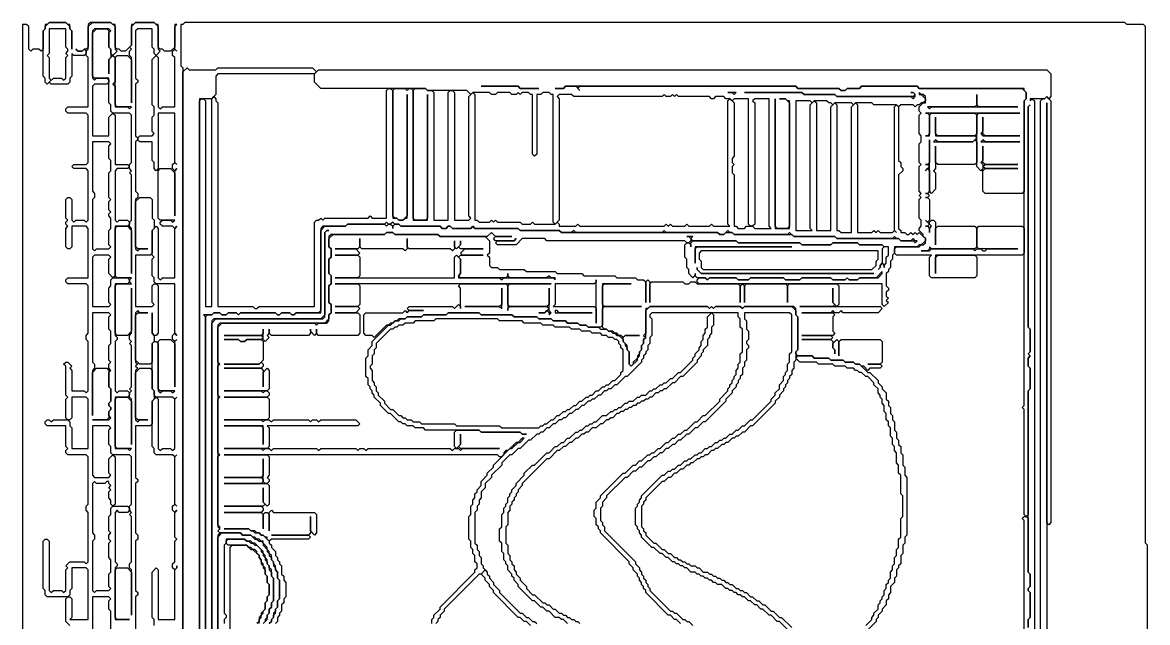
# Model space of a CAD drawing. Header units: metres. Extents: x 4 to 694, y 6 to 714.
# Drawn here: x 73 to 620, y 422 to 714 of the extents above; entities that cross this region are included whole.
import ezdxf

# ---------------------------------------------------------------- set-up
doc = ezdxf.new("R2010")
doc.units = ezdxf.units.M

msp = doc.modelspace()

# ---------------------------------------------------------------- linework, layer by layer
for points in [[(137, 421), (137, 424), (136, 425), (136, 447), (138, 449), (139, 448), (139, 424), (147, 424), (147, 448), (148, 449), (148, 450), (148, 449), (147, 448), (146, 449), (146, 451), (147, 452), (147, 462), (148, 463), (147, 464), (147, 476), (148, 477), (147, 476), (146, 477), (146, 479), (147, 480), (148, 479), (147, 480), (147, 503), (148, 504), (147, 503), (146, 504), (138, 504), (137, 505), (137, 507), (136, 508), (136, 530), (138, 532), (139, 531), (139, 507), (140, 506), (141, 507), (145, 507), (146, 506), (147, 507), (147, 531), (148, 532), (147, 531), (146, 532), (138, 532), (137, 533), (137, 535), (136, 536), (136, 558), (137, 559), (138, 559), (139, 558), (139, 535), (140, 534), (141, 535), (145, 535), (146, 534), (147, 535), (140, 535), (139, 536), (139, 559), (140, 560), (145, 560), (147, 558), (147, 537), (147, 559), (148, 560), (147, 559), (146, 560), (146, 562), (147, 563), (148, 562), (147, 563), (147, 587), (138, 587), (137, 588), (137, 590), (136, 591), (136, 599), (137, 600), (136, 601), (136, 613), (138, 615), (139, 614), (139, 590), (140, 589), (141, 590), (147, 590), (147, 614), (148, 615), (147, 614), (146, 615), (141, 615), (140, 616), (140, 617), (141, 618), (145, 618), (146, 617), (147, 618), (140, 618), (139, 619), (139, 642), (140, 643), (145, 643), (147, 641), (147, 620), (147, 642), (148, 643), (147, 642), (146, 643), (146, 645), (147, 646), (148, 645), (147, 646), (147, 670), (139, 670), (139, 643), (138, 642), (137, 643), (137, 646), (136, 647), (136, 656), (130, 656), (129, 657), (129, 658), (130, 659), (136, 659), (137, 660), (136, 661), (136, 668), (137, 669), (137, 673), (136, 674), (136, 696), (138, 698), (139, 697), (139, 673), (140, 672), (141, 673), (147, 673), (147, 697), (146, 698), (146, 700), (147, 701), (148, 700), (147, 701), (147, 712), (148, 713), (147, 713), (147, 702), (145, 700), (142, 700), (141, 701), (140, 701), (139, 702), (139, 713), (138, 713), (137, 714), (128, 714), (127, 713), (126, 713), (126, 703), (123, 700), (121, 700), (120, 701), (119, 701), (118, 702), (118, 713), (117, 713), (116, 714), (106, 714), (105, 713), (105, 702), (104, 701), (103, 701), (102, 700), (100, 700), (99, 701), (100, 700), (102, 700), (103, 701), (104, 700), (104, 699), (103, 698), (98, 698), (97, 699), (97, 688), (96, 687), (96, 685), (95, 684), (87, 684), (86, 685), (88, 687), (92, 687), (93, 686), (94, 687), (94, 697), (95, 698), (94, 699), (95, 700), (95, 701), (94, 702), (94, 711), (86, 711), (86, 699), (85, 698), (86, 697), (86, 687), (87, 686), (85, 684), (84, 685), (84, 687), (83, 688), (83, 710), (84, 711), (84, 712), (86, 714), (94, 714), (96, 712), (96, 711), (97, 710), (97, 701), (97, 710), (96, 711), (96, 713), (95, 713), (94, 714), (86, 714), (85, 713), (84, 713), (84, 711), (83, 710), (83, 701), (82, 700), (81, 701), (78, 701), (77, 700), (76, 701), (76, 712), (75, 713), (73, 713), (73, 58)], [(96, 421), (94, 423), (94, 434), (95, 435), (96, 435), (97, 434), (97, 425), (96, 424), (105, 424), (105, 448), (104, 449), (97, 449), (97, 439), (96, 438), (96, 436), (95, 435), (85, 435), (84, 436), (84, 438), (83, 439), (83, 462), (84, 463), (85, 463), (86, 462), (86, 438), (87, 437), (88, 438), (92, 438), (93, 437), (94, 438), (94, 448), (95, 449), (94, 450), (96, 452), (103, 452), (104, 451), (105, 452), (105, 476), (104, 477), (104, 479), (105, 480), (105, 503), (104, 504), (95, 504), (94, 505), (94, 506), (95, 507), (94, 508), (94, 518), (85, 518), (84, 519), (84, 520), (85, 521), (86, 521), (87, 520), (88, 521), (95, 521), (96, 520), (96, 518), (97, 517), (97, 507), (105, 507), (105, 531), (104, 532), (97, 532), (97, 522), (96, 521), (95, 521), (94, 522), (94, 531), (95, 532), (94, 533), (94, 547), (93, 548), (94, 549), (95, 549), (97, 547), (96, 546), (97, 545), (97, 535), (103, 535), (104, 534), (105, 535), (105, 559), (104, 560), (104, 562), (105, 563), (105, 586), (104, 587), (95, 587), (94, 588), (94, 589), (95, 590), (105, 590), (105, 614), (104, 615), (97, 615), (97, 605), (96, 604), (95, 604), (94, 605), (94, 614), (95, 615), (94, 616), (94, 617), (95, 618), (94, 619), (94, 628), (95, 629), (96, 629), (97, 628), (97, 618), (98, 617), (99, 618), (103, 618), (104, 617), (105, 618), (105, 642), (104, 643), (98, 643), (97, 644), (98, 645), (104, 645), (105, 646), (105, 669), (104, 670), (95, 670), (94, 671), (94, 672), (95, 673), (105, 673), (105, 697), (104, 698), (104, 700), (105, 701), (105, 712), (107, 714), (116, 714), (118, 712), (118, 701), (119, 700), (117, 698), (116, 699), (116, 701), (115, 702), (115, 709), (116, 710), (115, 711), (108, 711), (107, 710), (107, 687), (108, 686), (109, 687), (114, 687), (115, 686), (115, 685), (114, 684), (108, 684), (107, 683), (107, 659), (115, 659), (115, 668), (117, 670), (118, 669), (118, 645), (124, 645), (125, 644), (124, 643), (119, 643), (118, 642), (118, 618), (119, 617), (120, 618), (124, 618), (125, 617), (125, 616), (124, 615), (118, 615), (118, 591), (117, 590), (115, 592), (115, 599), (116, 600), (115, 601), (108, 601), (107, 600), (107, 576), (115, 576), (116, 577), (115, 578), (115, 585), (116, 586), (116, 589), (117, 590), (124, 590), (125, 589), (125, 588), (124, 587), (118, 587), (118, 562), (119, 561), (119, 560), (118, 559), (118, 535), (119, 534), (120, 535), (124, 535), (125, 534), (125, 533), (124, 532), (118, 532), (118, 507), (124, 507), (125, 506), (126, 507), (119, 507), (118, 508), (118, 531), (119, 532), (124, 532), (126, 530), (126, 509), (126, 531), (125, 532), (125, 534), (126, 535), (125, 536), (126, 537), (126, 557), (125, 558), (126, 559), (125, 560), (125, 562), (126, 563), (126, 585), (126, 564), (124, 562), (119, 562), (118, 563), (118, 586), (119, 587), (126, 587), (125, 588), (125, 589), (126, 590), (119, 590), (118, 591), (118, 614), (119, 615), (124, 615), (126, 613), (126, 592), (126, 614), (125, 615), (125, 617), (126, 618), (126, 640), (125, 641), (126, 642), (125, 643), (125, 645), (126, 646), (126, 669), (125, 670), (117, 670), (116, 671), (116, 674), (115, 675), (115, 687), (108, 687), (107, 688), (107, 709), (109, 711), (114, 711), (115, 710), (115, 702), (116, 701), (116, 697), (115, 696), (115, 689), (115, 696), (117, 698), (118, 697), (118, 685), (117, 684), (118, 683), (118, 673), (124, 673), (125, 672), (126, 673), (119, 673), (118, 674), (118, 697), (119, 698), (124, 698), (126, 696), (126, 675), (126, 697), (125, 698), (125, 700), (126, 701), (125, 702), (126, 703), (126, 712), (128, 714), (137, 714), (139, 712), (139, 701), (140, 700), (138, 698), (137, 699), (137, 701), (136, 702), (136, 711), (129, 711), (128, 710), (128, 687), (129, 686), (129, 685), (128, 684), (128, 659), (129, 658), (129, 657), (128, 656), (128, 632), (129, 631), (129, 629), (128, 628), (128, 604), (129, 603), (130, 604), (134, 604), (129, 604), (128, 605), (128, 627), (130, 629), (135, 629), (136, 628), (136, 619), (137, 618), (137, 614), (136, 613), (136, 602), (135, 601), (128, 601), (128, 576), (136, 576), (137, 577), (136, 578), (136, 586), (137, 587), (138, 587), (139, 586), (139, 563), (138, 562), (137, 562), (136, 563), (136, 573), (136, 563), (137, 562), (137, 559), (136, 558), (136, 549), (135, 548), (130, 548), (128, 550), (128, 572), (129, 573), (134, 573), (130, 573), (129, 574), (128, 573), (128, 549), (129, 548), (128, 547), (129, 546), (128, 545), (128, 521), (129, 520), (130, 521), (134, 521), (129, 521), (128, 522), (128, 544), (130, 546), (135, 546), (136, 545), (136, 536), (137, 535), (137, 531), (136, 530), (136, 519), (135, 518), (128, 518), (128, 493), (129, 492), (129, 491), (128, 490), (128, 466), (129, 465), (129, 463), (128, 462), (128, 438), (129, 437), (129, 436), (128, 435), (128, 410)], [(620, 259), (620, 460), (619, 461), (619, 712), (618, 713), (610, 713), (609, 714), (152, 714), (151, 713), (150, 713), (150, 693), (151, 692), (151, 122)], [(151, 124), (151, 690), (153, 692), (154, 691), (167, 691), (168, 692), (214, 692), (216, 690), (215, 689), (168, 689), (167, 688), (167, 679), (165, 677), (159, 677), (159, 296)], [(159, 296), (159, 676), (160, 677), (161, 677), (162, 676), (162, 576), (165, 576), (165, 677), (166, 678), (167, 677), (167, 676), (168, 675), (168, 576), (185, 576), (186, 575), (187, 575), (188, 576), (215, 576), (215, 617), (216, 618), (217, 618), (218, 619), (219, 618), (220, 619), (241, 619), (242, 620), (243, 619), (250, 619), (250, 681), (251, 682), (252, 682), (253, 681), (253, 619), (255, 619), (256, 618), (258, 618), (259, 619), (260, 619), (260, 679), (260, 620), (258, 618), (256, 618), (255, 619), (254, 619), (253, 620), (253, 681), (254, 682), (259, 682), (260, 681), (261, 682), (262, 682), (263, 681), (263, 618), (270, 618), (270, 679), (270, 619), (269, 618), (264, 618), (263, 619), (263, 681), (264, 682), (269, 682), (270, 681), (272, 681), (273, 680), (273, 618), (280, 618), (280, 680), (281, 681), (282, 681), (283, 680), (283, 618), (290, 618), (291, 619), (290, 620), (290, 678), (292, 680), (293, 679), (293, 618), (294, 618), (295, 617), (300, 617), (301, 618), (302, 617), (303, 618), (304, 617), (315, 617), (316, 616), (320, 616), (321, 617), (322, 616), (332, 616), (333, 617), (334, 616), (334, 615), (342, 615), (343, 616), (344, 615), (385, 615), (386, 616), (387, 615), (388, 616), (389, 615), (395, 615), (396, 616), (397, 615), (407, 615), (408, 616), (409, 615), (417, 615), (416, 616), (416, 676), (417, 677), (419, 675), (419, 649), (418, 648), (418, 646), (419, 645), (418, 644), (418, 641), (419, 640), (419, 615), (420, 615), (421, 614), (424, 614), (425, 615), (428, 615), (429, 614), (437, 614), (436, 615), (436, 677), (429, 677), (428, 676), (429, 675), (429, 616), (428, 615), (427, 615), (426, 616), (426, 677), (419, 677), (418, 676), (417, 677), (415, 677), (414, 678), (410, 678), (409, 677), (408, 677), (407, 678), (392, 678), (391, 679), (390, 678), (389, 679), (388, 678), (386, 678), (385, 679), (384, 678), (341, 678), (340, 679), (334, 679), (333, 678), (334, 677), (334, 618), (332, 616), (331, 617), (331, 679), (330, 679), (329, 680), (326, 680), (325, 679), (323, 679), (323, 650), (322, 649), (321, 650), (321, 679), (320, 679), (319, 680), (316, 680), (315, 679), (314, 680), (313, 679), (311, 679), (310, 680), (304, 680), (303, 679), (301, 679), (300, 680), (292, 680), (291, 679), (289, 681), (270, 681), (269, 682), (218, 682), (215, 685), (215, 689), (217, 691), (571, 691), (573, 689), (573, 678), (572, 677), (571, 678), (570, 677), (563, 677), (563, 676), (564, 677), (565, 676), (565, 104)], [(562, 420), (562, 424), (563, 425), (563, 437), (562, 438), (562, 439), (563, 440), (563, 446), (562, 447), (562, 535), (563, 536), (563, 546), (562, 547), (562, 551), (563, 552), (562, 553), (563, 554), (563, 565), (562, 566), (562, 673), (563, 674), (562, 673), (562, 566), (563, 565), (563, 554), (562, 553), (563, 552), (562, 551), (562, 547), (563, 546), (563, 536), (562, 535), (562, 475), (561, 474), (560, 475), (560, 526), (559, 527), (560, 528), (560, 676), (561, 677), (561, 680), (560, 681), (560, 682), (509, 682), (508, 683), (481, 683), (480, 682), (474, 682), (473, 681), (471, 681), (470, 682), (450, 682), (449, 683), (337, 683), (336, 682), (332, 682), (336, 682), (337, 683), (342, 683), (344, 681), (343, 682), (344, 683), (449, 683), (450, 682), (470, 682), (471, 681), (473, 681), (474, 682), (480, 682), (481, 683), (508, 683), (509, 682), (559, 682), (561, 680), (561, 677), (560, 676), (560, 632), (559, 631), (541, 631), (540, 632), (540, 642), (541, 643), (557, 643), (541, 643), (540, 644), (541, 645), (557, 645), (541, 645), (540, 646), (540, 654), (540, 647), (539, 646), (540, 645), (540, 643), (539, 642), (537, 644), (537, 669), (538, 670), (558, 670), (512, 670), (513, 670), (514, 669), (514, 660), (513, 659), (512, 659), (514, 659), (514, 669), (515, 670), (536, 670), (537, 669), (537, 660), (536, 659), (518, 659), (517, 660), (517, 668), (517, 659), (536, 659), (537, 658), (535, 656), (518, 656), (517, 657), (516, 656), (535, 656), (536, 657), (537, 656), (537, 646), (536, 645), (518, 645), (517, 646), (517, 654), (517, 643), (516, 642), (517, 641), (517, 633), (515, 631), (514, 632), (514, 657), (514, 646), (513, 645), (512, 645), (513, 645), (514, 644), (512, 642), (513, 643), (514, 642), (514, 632), (513, 631), (512, 631), (513, 631), (514, 630), (513, 629), (512, 629), (513, 629), (514, 628), (514, 618), (513, 617), (512, 618), (514, 616), (513, 615), (512, 615), (513, 615), (514, 614), (514, 612), (514, 614), (515, 615), (514, 616), (514, 617), (515, 618), (516, 618), (517, 617), (517, 606), (517, 614), (518, 615), (536, 615), (537, 614), (537, 605), (536, 604), (515, 604), (514, 605), (514, 604), (513, 603), (510, 603), (514, 603), (515, 604), (535, 604), (536, 603), (537, 604), (539, 604), (540, 603), (541, 603), (542, 604), (557, 604), (538, 604), (537, 605), (537, 614), (538, 615), (559, 615), (560, 614), (560, 602), (559, 601), (517, 601), (517, 592), (517, 600), (518, 601), (536, 601), (537, 600), (537, 591), (536, 590), (515, 590), (514, 591), (514, 600), (515, 601), (498, 601), (497, 602), (497, 604), (498, 605), (509, 605), (510, 606), (511, 606), (512, 607), (512, 609), (511, 610), (511, 611), (509, 613), (509, 614), (510, 615), (510, 618), (509, 619), (509, 628), (510, 629), (509, 630), (510, 631), (509, 632), (509, 644), (510, 645), (509, 646), (509, 655), (510, 656), (510, 659), (509, 660), (509, 669), (510, 670), (509, 671), (509, 673), (511, 675), (512, 675), (512, 678), (511, 679), (510, 679), (509, 680), (509, 679), (510, 679), (512, 677), (512, 676), (511, 675), (510, 675), (509, 674), (508, 674), (507, 673), (506, 674), (500, 674), (499, 673), (498, 674), (487, 674), (486, 675), (478, 675), (477, 674), (476, 675), (468, 675), (467, 674), (466, 675), (465, 675), (464, 676), (458, 676), (457, 675), (456, 676), (449, 676), (449, 613), (457, 613), (456, 614), (456, 674), (458, 676), (459, 675), (459, 613), (466, 613), (466, 673), (468, 675), (469, 674), (469, 613), (470, 613), (471, 612), (476, 612), (476, 673), (478, 675), (479, 674), (479, 612), (486, 612), (487, 613), (488, 612), (489, 613), (490, 612), (496, 612), (497, 613), (498, 612), (497, 613), (497, 673), (498, 674), (499, 673), (499, 647), (500, 646), (500, 644), (501, 643), (501, 642), (499, 640), (499, 614), (500, 613), (500, 612), (502, 612), (503, 611), (504, 611), (505, 612), (506, 611), (507, 612), (508, 611), (509, 612), (512, 609), (512, 608), (510, 606), (509, 606), (508, 605), (497, 605), (497, 602), (496, 601), (496, 599), (495, 598), (495, 595), (494, 594), (494, 593), (493, 592), (493, 586), (494, 585), (494, 584), (493, 583), (493, 581), (494, 580), (493, 579), (494, 578), (492, 576), (491, 577), (491, 587), (402, 587), (401, 588), (401, 589), (402, 590), (405, 590), (406, 589), (407, 590), (420, 590), (421, 589), (426, 589), (427, 590), (443, 590), (444, 589), (451, 589), (452, 590), (466, 590), (467, 589), (473, 589), (474, 590), (475, 589), (479, 589), (480, 590), (489, 590), (491, 592), (491, 593), (488, 590), (480, 590), (479, 589), (475, 589), (474, 590), (473, 589), (467, 589), (466, 590), (452, 590), (451, 589), (444, 589), (443, 590), (427, 590), (426, 589), (421, 589), (420, 590), (407, 590), (406, 589), (405, 590), (401, 590), (400, 591), (400, 592), (400, 591), (399, 590), (397, 592), (397, 594), (396, 595), (396, 599), (395, 600), (395, 606), (396, 607), (397, 607), (398, 606), (398, 605), (398, 607), (399, 608), (420, 608), (421, 607), (451, 607), (452, 606), (466, 606), (467, 607), (479, 607), (480, 606), (491, 606), (492, 605), (491, 604), (491, 597), (490, 596), (490, 595), (489, 594), (490, 595), (490, 596), (491, 597), (492, 596), (492, 595), (492, 596), (493, 597), (493, 600), (494, 601), (494, 605), (492, 605), (491, 606), (480, 606), (479, 607), (467, 607), (466, 606), (452, 606), (451, 607), (421, 607), (420, 608), (399, 608), (398, 609), (399, 610), (396, 610), (397, 610), (398, 609), (398, 608), (397, 607), (396, 607), (395, 608), (328, 608), (327, 609), (316, 609), (313, 606), (304, 606), (303, 607), (304, 608), (312, 608), (313, 609), (312, 608), (303, 608), (302, 609), (303, 610), (311, 610), (303, 610), (301, 612), (299, 610), (276, 610), (275, 611), (254, 611), (253, 612), (250, 612), (249, 611), (223, 611), (222, 610), (222, 605), (223, 604), (223, 600), (222, 599), (222, 592), (223, 591), (223, 587), (222, 586), (222, 578), (223, 577), (223, 573), (222, 572), (222, 570), (220, 568), (169, 568), (168, 567), (168, 469), (169, 468), (168, 467), (169, 466), (168, 465), (168, 298)], [(568, 158), (568, 676), (569, 677), (570, 677), (571, 678), (573, 676), (573, 471), (572, 470), (571, 471), (571, 675), (571, 105)], [(162, 297), (162, 571), (163, 572), (165, 572), (166, 573), (169, 573), (170, 572), (172, 572), (173, 573), (177, 573), (178, 572), (179, 573), (196, 573), (197, 572), (198, 572), (199, 573), (203, 573), (204, 572), (205, 572), (206, 573), (218, 573), (218, 613), (220, 615), (230, 615), (231, 616), (249, 616), (250, 615), (251, 616), (252, 616), (253, 615), (253, 614), (253, 615), (254, 616), (256, 616), (257, 615), (276, 615), (277, 614), (279, 614), (280, 615), (281, 615), (282, 614), (291, 614), (292, 615), (293, 614), (314, 614), (315, 613), (334, 613), (335, 612), (411, 612), (412, 611), (414, 611), (415, 612), (418, 612), (419, 611), (447, 611), (448, 610), (468, 610), (469, 609), (499, 609), (500, 608), (506, 608), (507, 607), (508, 608), (507, 608), (506, 609), (505, 608), (500, 608), (499, 609), (498, 609), (497, 610), (496, 609), (469, 609), (468, 610), (448, 610), (446, 612), (445, 611), (419, 611), (418, 612), (417, 612), (416, 613), (414, 611), (412, 611), (411, 612), (386, 612), (385, 613), (384, 612), (342, 612), (341, 613), (340, 612), (335, 612), (334, 613), (315, 613), (314, 614), (293, 614), (292, 615), (291, 614), (282, 614), (281, 615), (280, 615), (279, 614), (277, 614), (276, 615), (257, 615), (256, 616), (254, 616), (253, 617), (252, 616), (251, 616), (250, 617), (249, 616), (231, 616), (230, 615), (219, 615), (218, 614), (218, 574), (217, 573), (206, 573), (205, 572), (204, 572), (203, 573), (199, 573), (198, 572), (197, 572), (196, 573), (179, 573), (178, 572), (177, 573), (173, 573), (172, 572), (170, 572), (169, 573), (166, 573), (165, 572), (161, 572), (162, 571), (162, 296)], [(165, 296), (165, 568), (167, 570), (219, 570), (220, 571), (220, 612), (221, 613), (222, 613), (221, 613), (220, 612), (220, 572), (218, 570), (166, 570), (165, 569), (165, 297)], [(193, 422), (194, 423), (194, 424), (195, 425), (195, 426), (196, 427), (196, 429), (197, 430), (197, 433), (198, 434), (198, 443), (197, 444), (197, 447), (196, 448), (196, 450), (195, 451), (195, 452), (194, 453), (194, 455), (193, 456), (193, 457), (192, 458), (192, 459), (190, 461), (190, 462), (189, 462), (188, 463), (187, 463), (186, 464), (185, 464), (184, 465), (180, 465), (179, 466), (169, 466), (168, 467), (169, 468), (169, 469), (168, 470), (168, 503), (169, 504), (168, 505), (168, 531), (169, 532), (168, 533), (168, 547), (169, 548), (168, 549), (168, 566), (170, 568), (215, 568), (216, 567), (217, 568), (221, 568), (222, 569), (222, 572), (223, 573), (223, 577), (222, 578), (222, 586), (223, 587), (223, 591), (222, 592), (222, 599), (223, 600), (223, 604), (222, 605), (222, 609), (224, 611), (249, 611), (250, 612), (253, 612), (254, 611), (275, 611), (276, 610), (298, 610), (300, 608), (300, 602), (299, 601), (300, 600), (300, 596), (301, 595), (304, 595), (305, 594), (317, 594), (318, 593), (332, 593), (333, 592), (345, 592), (346, 591), (361, 591), (362, 590), (371, 590), (372, 589), (375, 589), (376, 588), (376, 578), (376, 588), (377, 589), (378, 588), (378, 578), (378, 587), (379, 588), (394, 588), (395, 587), (397, 587), (398, 588), (400, 588), (401, 587), (421, 587), (422, 586), (422, 578), (422, 586), (423, 587), (424, 586), (424, 578), (424, 586), (425, 587), (444, 587), (445, 586), (445, 578), (445, 586), (446, 587), (469, 587), (470, 586), (470, 577), (469, 576), (467, 578), (467, 585), (467, 578), (468, 577), (467, 576), (451, 576), (490, 576), (491, 575), (489, 573), (472, 573), (471, 574), (470, 573), (468, 573), (467, 574), (466, 573), (452, 573), (467, 573), (468, 572), (467, 571), (467, 564), (468, 563), (467, 562), (452, 562), (466, 562), (467, 561), (466, 560), (452, 560), (466, 560), (467, 559), (467, 556), (468, 555), (468, 553), (468, 555), (467, 556), (467, 558), (469, 560), (470, 559), (470, 552), (470, 559), (471, 560), (490, 560), (491, 559), (491, 549), (490, 548), (484, 548), (490, 548), (491, 547), (490, 546), (485, 546), (484, 545), (482, 547), (481, 547), (480, 548), (478, 548), (477, 549), (473, 549), (472, 550), (466, 550), (465, 551), (458, 551), (457, 552), (450, 552), (449, 553), (449, 554), (450, 555), (450, 571), (449, 572), (449, 575), (448, 576), (424, 576), (423, 575), (422, 576), (410, 576), (409, 575), (408, 576), (407, 575), (406, 576), (378, 576), (377, 575), (376, 575), (376, 563), (375, 562), (376, 561), (375, 560), (375, 558), (374, 557), (374, 555), (373, 554), (373, 553), (372, 552), (372, 551), (370, 549), (370, 548), (369, 547), (368, 548), (368, 554), (367, 555), (367, 557), (365, 559), (365, 561), (366, 562), (373, 562), (366, 562), (365, 561), (364, 562), (363, 562), (362, 563), (361, 563), (360, 564), (358, 564), (357, 565), (356, 565), (355, 566), (355, 575), (356, 576), (374, 576), (356, 576), (355, 577), (355, 586), (356, 587), (369, 587), (355, 587), (355, 567), (354, 566), (348, 566), (347, 567), (344, 567), (343, 568), (338, 568), (337, 569), (331, 569), (330, 570), (324, 570), (323, 571), (312, 571), (311, 572), (296, 572), (295, 573), (280, 573), (279, 572), (268, 572), (267, 571), (260, 571), (259, 570), (256, 570), (255, 569), (254, 569), (253, 568), (252, 568), (251, 567), (250, 567), (244, 561), (243, 562), (240, 562), (239, 563), (239, 572), (240, 573), (258, 573), (259, 574), (260, 573), (261, 574), (268, 574), (261, 574), (260, 575), (261, 576), (282, 576), (283, 575), (285, 577), (286, 576), (286, 575), (286, 585), (285, 586), (286, 587), (308, 587), (309, 586), (309, 574), (309, 575), (310, 576), (328, 576), (329, 575), (327, 573), (324, 573), (327, 573), (328, 574), (329, 573), (329, 572), (330, 573), (329, 574), (329, 585), (329, 577), (328, 576), (310, 576), (309, 577), (309, 586), (310, 587), (330, 587), (225, 587), (236, 587), (237, 586), (237, 577), (236, 576), (225, 576), (236, 576), (237, 575), (235, 573), (225, 573), (236, 573), (237, 572), (237, 563), (236, 562), (217, 562), (216, 563), (216, 565), (216, 563), (215, 562), (213, 564), (213, 565), (213, 563), (212, 562), (194, 562), (193, 563), (193, 565), (193, 563), (192, 562), (193, 561), (191, 559), (190, 560), (190, 565), (190, 563), (189, 562), (171, 562), (189, 562), (190, 561), (189, 560), (182, 560), (181, 559), (179, 559), (178, 560), (171, 560), (178, 560), (179, 559), (181, 559), (182, 560), (189, 560), (190, 559), (190, 550), (188, 548), (171, 548), (188, 548), (189, 549), (190, 548), (190, 547), (189, 546), (171, 546), (189, 546), (190, 545), (190, 537), (190, 544), (192, 546), (193, 545), (193, 536), (192, 535), (171, 535), (189, 535), (190, 534), (191, 535), (192, 535), (193, 534), (193, 533), (192, 532), (171, 532), (192, 532), (193, 531), (193, 522), (192, 521), (171, 521), (189, 521), (190, 520), (191, 521), (193, 521), (194, 520), (195, 521), (212, 521), (213, 520), (214, 521), (216, 521), (217, 520), (218, 521), (235, 521), (237, 519), (236, 518), (192, 518), (193, 517), (193, 508), (192, 507), (171, 507), (189, 507), (190, 506), (191, 507), (193, 507), (194, 506), (195, 507), (216, 507), (217, 506), (218, 507), (235, 507), (236, 506), (237, 507), (239, 507), (240, 506), (241, 507), (281, 507), (282, 506), (283, 507), (285, 507), (286, 506), (287, 507), (305, 507), (286, 507), (285, 508), (286, 509), (286, 514), (286, 509), (284, 507), (283, 508), (283, 515), (284, 516), (295, 516), (296, 515), (315, 515), (316, 514), (318, 514), (316, 514), (315, 515), (296, 515), (295, 516), (269, 516), (268, 517), (264, 517), (263, 518), (260, 518), (259, 519), (258, 519), (257, 520), (256, 520), (252, 524), (251, 524), (247, 528), (247, 529), (244, 532), (244, 533), (243, 534), (243, 535), (242, 536), (242, 537), (241, 538), (241, 541), (240, 542), (240, 551), (241, 552), (241, 555), (243, 557), (243, 559), (251, 567), (252, 567), (254, 569), (256, 569), (257, 570), (259, 570), (260, 571), (267, 571), (268, 572), (279, 572), (280, 573), (295, 573), (296, 572), (311, 572), (312, 571), (323, 571), (324, 570), (330, 570), (331, 569), (337, 569), (338, 568), (343, 568), (344, 567), (347, 567), (348, 566), (353, 566), (354, 565), (357, 565), (358, 564), (359, 564), (360, 563), (361, 563), (362, 562), (363, 562), (365, 560), (365, 559), (366, 558), (366, 557), (367, 556), (367, 555), (368, 554), (368, 548), (369, 547), (372, 550), (372, 551), (373, 552), (373, 554), (374, 555), (374, 557), (375, 558), (375, 560), (376, 561), (376, 574), (378, 576), (406, 576), (407, 575), (408, 576), (409, 575), (410, 576), (422, 576), (423, 575), (424, 576), (447, 576), (449, 574), (449, 572), (450, 571), (450, 555), (449, 554), (449, 550), (448, 549), (448, 546), (447, 545), (447, 543), (446, 542), (446, 541), (445, 540), (445, 539), (444, 538), (444, 537), (443, 536), (443, 535), (441, 533), (441, 532), (439, 530), (439, 529), (428, 518), (427, 518), (424, 515), (423, 515), (421, 513), (420, 513), (419, 512), (418, 512), (416, 510), (415, 510), (414, 509), (413, 509), (411, 507), (410, 507), (409, 506), (408, 506), (406, 504), (405, 504), (404, 503), (403, 503), (402, 502), (401, 502), (399, 500), (398, 500), (397, 499), (396, 499), (394, 497), (393, 497), (391, 495), (390, 495), (388, 493), (387, 493), (385, 491), (384, 491), (376, 483), (376, 482), (375, 481), (375, 480), (374, 479), (374, 469), (375, 468), (375, 467), (376, 466), (376, 465), (380, 461), (381, 461), (384, 458), (385, 458), (387, 456), (388, 456), (390, 454), (391, 454), (392, 453), (393, 453), (394, 452), (395, 452), (396, 451), (397, 451), (398, 450), (400, 450), (401, 449), (402, 449), (404, 447), (406, 447), (407, 446), (408, 446), (409, 445), (410, 445), (411, 444), (412, 444), (413, 443), (414, 443), (415, 442), (416, 442), (417, 441), (418, 441), (420, 439), (421, 439), (422, 438), (423, 438), (424, 437), (425, 437), (427, 435), (428, 435), (430, 433), (431, 433), (433, 431), (434, 431), (437, 428), (438, 428), (441, 425), (442, 425), (447, 420)], [(393, 422), (391, 424), (390, 424), (388, 426), (387, 426), (376, 437), (376, 438), (375, 439), (375, 440), (374, 441), (374, 442), (373, 443), (373, 444), (372, 445), (372, 446), (370, 448), (370, 449), (368, 451), (368, 452), (354, 466), (354, 467), (353, 468), (353, 469), (352, 470), (352, 473), (351, 474), (351, 477), (352, 478), (352, 481), (354, 483), (354, 484), (365, 495), (366, 495), (370, 499), (371, 499), (373, 501), (374, 501), (377, 504), (378, 504), (379, 505), (380, 505), (382, 507), (383, 507), (386, 510), (387, 510), (389, 512), (390, 512), (392, 514), (393, 514), (395, 516), (396, 516), (400, 520), (401, 520), (404, 523), (405, 523), (412, 530), (412, 531), (416, 535), (416, 536), (417, 537), (417, 538), (418, 539), (418, 540), (419, 541), (419, 542), (420, 543), (420, 545), (421, 546), (421, 548), (422, 549), (422, 553), (423, 554), (423, 565), (422, 566), (422, 570), (421, 571), (421, 573), (379, 573), (378, 572), (378, 571), (379, 570), (379, 562), (378, 561), (378, 558), (377, 557), (377, 555), (376, 554), (376, 553), (375, 552), (375, 551), (374, 550), (374, 549), (367, 542), (366, 542), (362, 538), (361, 538), (359, 536), (358, 536), (357, 535), (356, 535), (354, 533), (353, 533), (351, 531), (350, 531), (349, 530), (348, 530), (346, 528), (345, 528), (343, 526), (342, 526), (340, 524), (339, 524), (337, 522), (336, 522), (335, 521), (334, 521), (332, 519), (331, 519), (329, 517), (328, 517), (326, 515), (325, 515), (324, 514), (323, 514), (320, 511), (319, 511), (315, 507), (314, 507), (311, 504), (310, 504), (306, 500), (306, 499), (301, 494), (301, 493), (298, 490), (298, 488), (296, 486), (296, 483), (295, 482), (295, 480), (294, 479), (294, 477), (293, 476), (293, 461), (294, 460), (294, 458), (295, 457), (295, 455), (296, 454), (296, 451), (297, 450), (297, 449), (298, 448), (296, 446), (295, 446), (278, 429), (278, 428), (276, 426), (276, 425), (275, 424), (275, 423), (274, 422)], [(338, 422), (336, 424), (335, 424), (334, 425), (332, 425), (329, 428), (328, 428), (326, 430), (325, 430), (322, 433), (321, 433), (314, 440), (314, 441), (312, 443), (312, 444), (311, 445), (311, 446), (309, 448), (309, 450), (308, 451), (308, 452), (307, 453), (307, 456), (306, 457), (306, 461), (305, 462), (305, 468), (306, 469), (306, 475), (307, 476), (307, 478), (308, 479), (308, 480), (309, 481), (309, 483), (310, 484), (310, 485), (311, 486), (311, 487), (313, 489), (313, 490), (317, 494), (317, 495), (321, 499), (322, 499), (328, 505), (329, 505), (332, 508), (333, 508), (335, 510), (336, 510), (338, 512), (339, 512), (342, 515), (343, 515), (344, 516), (345, 516), (347, 518), (348, 518), (349, 519), (350, 519), (351, 520), (352, 520), (355, 523), (357, 523), (359, 525), (360, 525), (361, 526), (362, 526), (363, 527), (364, 527), (366, 529), (367, 529), (368, 530), (370, 530), (372, 532), (373, 532), (374, 533), (376, 533), (378, 535), (379, 535), (380, 536), (381, 536), (383, 538), (384, 538), (385, 539), (386, 539), (388, 541), (389, 541), (392, 544), (393, 544), (399, 550), (399, 551), (400, 552), (400, 553), (402, 555), (402, 556), (403, 557), (403, 559), (404, 560), (404, 562), (405, 563), (405, 565), (406, 566), (406, 571), (408, 573), (409, 572), (409, 567), (408, 566), (408, 563), (407, 562), (407, 561), (406, 560), (406, 557), (404, 555), (404, 554), (403, 553), (403, 552), (401, 550), (401, 549), (394, 542), (393, 542), (390, 539), (389, 539), (386, 536), (385, 536), (384, 535), (383, 535), (382, 534), (381, 534), (379, 532), (378, 532), (377, 531), (376, 531), (375, 530), (374, 530), (373, 529), (372, 529), (371, 528), (370, 528), (369, 527), (368, 527), (367, 526), (366, 526), (365, 525), (364, 525), (363, 524), (362, 524), (360, 522), (359, 522), (358, 521), (357, 521), (355, 519), (354, 519), (352, 517), (350, 517), (348, 515), (347, 515), (346, 514), (345, 514), (343, 512), (342, 512), (340, 510), (339, 510), (337, 508), (336, 508), (334, 506), (333, 506), (329, 502), (328, 502), (316, 490), (316, 489), (314, 487), (314, 486), (313, 485), (313, 484), (312, 483), (312, 482), (311, 481), (311, 480), (310, 479), (310, 477), (309, 476), (309, 470), (308, 469), (308, 461), (309, 460), (309, 456), (310, 455), (310, 453), (311, 452), (311, 451), (312, 450), (312, 448), (313, 447), (313, 446), (315, 444), (315, 443), (318, 440), (318, 439), (321, 436), (322, 436), (326, 432), (327, 432), (328, 431), (329, 431), (331, 429), (332, 429), (334, 427), (335, 427), (336, 426), (337, 426), (338, 425), (339, 425), (340, 424), (341, 424), (342, 423), (343, 423), (344, 422)], [(447, 417), (441, 423), (440, 423), (437, 426), (436, 426), (433, 429), (432, 429), (430, 431), (429, 431), (427, 433), (426, 433), (424, 435), (423, 435), (422, 436), (421, 436), (420, 437), (419, 437), (418, 438), (417, 438), (416, 439), (415, 439), (413, 441), (411, 441), (410, 442), (409, 442), (408, 443), (407, 443), (406, 444), (405, 444), (404, 445), (403, 445), (402, 446), (401, 446), (400, 447), (398, 447), (396, 449), (395, 449), (394, 450), (393, 450), (392, 451), (391, 451), (390, 452), (389, 452), (387, 454), (386, 454), (384, 456), (383, 456), (380, 459), (379, 459), (374, 464), (374, 465), (373, 466), (373, 467), (372, 468), (372, 469), (371, 470), (371, 478), (372, 479), (372, 480), (373, 481), (373, 482), (374, 483), (374, 484), (384, 494), (385, 494), (387, 496), (388, 496), (389, 497), (390, 497), (392, 499), (393, 499), (395, 501), (396, 501), (397, 502), (398, 502), (400, 504), (401, 504), (402, 505), (403, 505), (405, 507), (406, 507), (407, 508), (408, 508), (410, 510), (411, 510), (412, 511), (413, 511), (414, 512), (415, 512), (417, 514), (418, 514), (420, 516), (421, 516), (423, 518), (424, 518), (427, 521), (428, 521), (437, 530), (437, 531), (439, 533), (439, 534), (441, 536), (441, 538), (443, 540), (443, 542), (444, 543), (444, 544), (445, 545), (445, 548), (446, 549), (446, 553), (447, 554), (447, 572), (446, 573), (424, 573), (424, 570), (425, 569), (425, 565), (426, 564), (426, 560), (425, 559), (425, 558), (426, 557), (426, 556), (425, 555), (425, 550), (424, 549), (424, 547), (423, 546), (423, 543), (422, 542), (422, 541), (421, 540), (421, 539), (420, 538), (420, 537), (418, 535), (418, 534), (415, 531), (415, 530), (405, 520), (404, 520), (401, 517), (400, 517), (397, 514), (396, 514), (393, 511), (392, 511), (390, 509), (389, 509), (387, 507), (386, 507), (384, 505), (383, 505), (381, 503), (380, 503), (378, 501), (377, 501), (374, 498), (373, 498), (371, 496), (370, 496), (367, 493), (366, 493), (357, 484), (357, 483), (355, 481), (355, 479), (354, 478), (354, 472), (355, 471), (355, 470), (356, 469), (356, 467), (371, 452), (371, 451), (373, 449), (373, 448), (374, 447), (374, 446), (375, 445), (375, 444), (376, 443), (376, 442), (377, 441), (377, 440), (378, 439), (378, 438), (388, 428), (389, 428), (390, 427), (391, 427), (394, 424), (395, 424), (396, 423), (397, 423), (399, 421)], [(483, 421), (486, 424), (486, 425), (487, 426), (487, 427), (489, 429), (489, 431), (490, 432), (490, 433), (491, 434), (491, 435), (492, 436), (492, 438), (493, 439), (493, 441), (494, 442), (494, 443), (495, 444), (495, 447), (496, 448), (496, 450), (497, 451), (497, 454), (498, 455), (498, 458), (499, 459), (499, 463), (500, 464), (500, 473), (501, 474), (501, 484), (500, 485), (500, 494), (499, 495), (499, 499), (498, 500), (498, 505), (497, 506), (497, 508), (496, 509), (496, 512), (495, 513), (495, 517), (494, 518), (494, 520), (493, 521), (493, 524), (492, 525), (492, 528), (491, 529), (491, 531), (490, 532), (490, 533), (489, 534), (489, 536), (487, 538), (487, 539), (484, 542), (483, 542), (481, 544), (480, 544), (479, 545), (478, 545), (477, 546), (474, 546), (473, 547), (468, 547), (467, 548), (460, 548), (459, 549), (451, 549), (449, 551), (450, 552), (457, 552), (458, 551), (465, 551), (466, 550), (472, 550), (473, 549), (477, 549), (478, 548), (480, 548), (484, 544), (485, 544), (489, 540), (489, 539), (491, 537), (491, 536), (493, 534), (493, 531), (494, 530), (494, 528), (495, 527), (495, 524), (496, 523), (496, 521), (497, 520), (497, 516), (498, 515), (498, 512), (499, 511), (499, 509), (500, 508), (500, 505), (501, 504), (501, 499), (502, 498), (502, 494), (503, 493), (503, 465), (502, 464), (502, 461), (501, 460), (501, 456), (500, 455), (500, 451), (499, 450), (499, 449), (498, 448), (498, 445), (497, 444), (497, 442), (495, 440), (495, 437), (494, 436), (494, 434), (493, 433), (493, 431), (491, 429), (491, 428), (489, 426), (489, 425), (488, 424), (488, 423), (484, 419)], [(272, 422), (272, 424), (273, 425), (273, 426), (276, 429), (276, 430), (293, 447), (293, 448), (294, 449), (294, 451), (293, 452), (293, 455), (292, 456), (292, 458), (291, 459), (291, 462), (290, 463), (290, 474), (291, 475), (291, 479), (292, 480), (292, 482), (293, 483), (293, 485), (294, 486), (294, 487), (296, 489), (296, 491), (299, 494), (299, 495), (302, 498), (302, 499), (310, 507), (311, 507), (314, 510), (315, 510), (317, 512), (316, 512), (314, 510), (313, 510), (309, 506), (308, 506), (307, 505), (307, 504), (306, 503), (305, 503), (304, 504), (171, 504), (192, 504), (193, 503), (193, 494), (192, 493), (193, 492), (193, 491), (192, 490), (191, 490), (190, 491), (190, 502), (190, 494), (189, 493), (171, 493), (189, 493), (190, 492), (190, 491), (189, 490), (171, 490), (192, 490), (193, 489), (193, 480), (192, 479), (190, 481), (190, 488), (190, 481), (191, 480), (190, 479), (171, 479), (189, 479), (190, 478), (190, 477), (189, 476), (171, 476), (189, 476), (190, 475), (190, 468), (190, 475), (191, 476), (192, 476), (193, 475), (193, 467), (193, 476), (194, 477), (195, 476), (215, 476), (216, 475), (216, 466), (215, 465), (213, 467), (213, 474), (213, 466), (212, 465), (194, 465), (212, 465), (213, 464), (212, 463), (194, 463), (193, 462), (192, 463), (192, 464), (191, 464), (190, 465), (189, 465), (188, 466), (187, 466), (186, 467), (184, 467), (183, 468), (171, 468), (183, 468), (184, 467), (185, 467), (186, 466), (188, 466), (189, 465), (190, 465), (193, 462), (193, 461), (194, 460), (194, 459), (196, 457), (196, 455), (197, 454), (197, 453), (198, 452), (198, 451), (199, 450), (199, 446), (200, 445), (200, 443), (201, 442), (201, 435), (200, 434), (200, 432), (199, 431), (199, 428), (198, 427), (198, 426), (197, 425), (197, 423), (196, 422)], [(560, 414), (560, 472), (559, 473), (560, 474), (561, 474), (562, 473), (562, 447), (563, 446), (563, 440), (562, 439), (562, 438), (563, 437), (563, 425), (562, 424), (562, 420)], [(168, 298), (168, 464), (170, 466), (179, 466), (180, 465), (184, 465), (186, 463), (187, 463), (188, 462), (189, 462), (190, 461), (190, 460), (192, 458), (192, 457), (193, 456), (193, 455), (194, 454), (194, 453), (195, 452), (195, 450), (196, 449), (196, 448), (197, 447), (197, 444), (198, 443), (198, 434), (197, 433), (197, 430), (196, 429), (196, 428), (195, 427), (195, 425), (194, 424), (194, 423), (193, 422)], [(190, 422), (192, 424), (192, 426), (193, 427), (193, 429), (194, 430), (194, 432), (195, 433), (195, 444), (194, 445), (194, 448), (193, 449), (193, 450), (192, 451), (192, 453), (191, 454), (191, 455), (190, 456), (190, 457), (186, 461), (185, 461), (184, 462), (182, 462), (181, 463), (172, 463), (172, 461), (171, 460), (171, 427), (172, 426), (172, 425), (171, 424), (171, 422)], [(188, 422), (188, 424), (189, 425), (189, 426), (190, 427), (190, 428), (191, 429), (191, 432), (192, 433), (192, 435), (193, 436), (193, 441), (192, 442), (192, 445), (191, 446), (191, 449), (190, 450), (190, 451), (189, 452), (189, 453), (188, 454), (188, 455), (187, 456), (187, 457), (186, 458), (185, 458), (184, 459), (183, 459), (182, 460), (173, 460), (172, 461), (172, 462), (173, 463), (181, 463), (182, 462), (183, 462), (184, 461), (185, 461), (186, 460), (187, 460), (189, 458), (189, 457), (190, 456), (190, 455), (191, 454), (191, 453), (192, 452), (192, 451), (193, 450), (193, 448), (194, 447), (194, 445), (195, 444), (195, 433), (194, 432), (194, 430), (193, 429), (193, 427), (192, 426), (192, 425), (191, 424), (191, 423), (190, 422)], [(174, 382), (174, 459), (175, 460), (182, 460), (184, 458), (185, 458), (188, 455), (188, 454), (189, 453), (189, 451), (190, 450), (190, 449), (191, 448), (191, 446), (192, 445), (192, 442), (193, 441), (193, 436), (192, 435), (192, 433), (191, 432), (191, 429), (189, 427), (189, 426), (188, 425), (188, 423), (187, 422)], [(320, 421), (318, 423), (317, 423), (315, 425), (314, 425), (302, 437), (302, 438), (300, 440), (300, 441), (298, 443), (298, 444), (296, 446), (298, 448), (299, 447), (299, 446), (300, 445), (300, 444), (302, 442), (302, 441), (305, 438), (305, 437), (315, 427), (316, 427), (318, 425), (319, 425), (321, 423), (322, 423), (323, 422)]]:
    msp.add_lwpolyline(points)
for points in [[(296, 683), (314, 683), (315, 682), (324, 682), (315, 682), (314, 683)], [(416, 680), (418, 680), (419, 679), (420, 680)], [(424, 680), (452, 680), (453, 679), (468, 679), (469, 678), (505, 678), (506, 677), (507, 678), (507, 679), (506, 680), (505, 680), (506, 680), (507, 679), (506, 678), (469, 678), (468, 679), (453, 679), (452, 680)], [(537, 679), (537, 674), (536, 673), (513, 673), (514, 672), (515, 673), (557, 673), (538, 673), (537, 674)], [(439, 677), (439, 614), (446, 614), (446, 676), (445, 676), (444, 677), (441, 677), (444, 677), (446, 675), (446, 615), (445, 614), (440, 614), (439, 615)], [(540, 668), (540, 661), (539, 660), (540, 659), (558, 659), (541, 659), (540, 660)], [(540, 657), (539, 656), (558, 656), (541, 656)], [(107, 656), (107, 632), (108, 631), (108, 629), (107, 628), (107, 604), (108, 603), (109, 604), (115, 604), (116, 605), (115, 606), (115, 613), (116, 614), (116, 619), (115, 620), (115, 621), (116, 622), (115, 623), (115, 627), (116, 628), (115, 629), (115, 641), (116, 642), (116, 647), (115, 648), (115, 654), (116, 655), (115, 656)], [(237, 609), (237, 605), (236, 604), (225, 604), (235, 604), (237, 602), (236, 601), (225, 601), (236, 601), (237, 600), (237, 591), (236, 590), (225, 590), (283, 590), (283, 600), (284, 601), (286, 599), (286, 592), (285, 591), (285, 590), (305, 590), (306, 589), (307, 590), (331, 590), (332, 589), (332, 590), (330, 590), (329, 591), (328, 590), (310, 590), (309, 591), (309, 592), (309, 591), (308, 590), (286, 590), (285, 591), (286, 592), (286, 599), (285, 600), (286, 601), (297, 601), (287, 601), (286, 602), (288, 604), (297, 604), (286, 604), (285, 605), (286, 606), (286, 608), (286, 606), (284, 604), (283, 605), (283, 608), (283, 604), (282, 603), (281, 604), (261, 604), (260, 605), (260, 609), (260, 604), (259, 603), (258, 604), (238, 604), (237, 605)], [(400, 605), (400, 597), (400, 604), (401, 605), (447, 605)], [(403, 603), (402, 602), (402, 599), (403, 598), (403, 595), (404, 594), (486, 594), (488, 596), (488, 598), (489, 599), (489, 603)], [(401, 595), (401, 594), (403, 592), (487, 592), (403, 592), (401, 594)], [(352, 589), (352, 588), (351, 587), (332, 587), (332, 577), (331, 576), (351, 576), (352, 575), (352, 568)], [(306, 585), (306, 577), (305, 576), (288, 576), (305, 576), (306, 575)], [(107, 573), (107, 549), (108, 548), (108, 546), (107, 545), (107, 523), (107, 544), (109, 546), (114, 546), (115, 545), (115, 537), (116, 536), (116, 530), (115, 529), (115, 528), (116, 527), (116, 526), (115, 525), (115, 522), (114, 521), (107, 521), (115, 521), (116, 522), (115, 523), (115, 525), (116, 526), (116, 527), (115, 528), (115, 529), (116, 530), (116, 536), (115, 537), (115, 544), (116, 545), (115, 546), (115, 548), (116, 549), (115, 550), (115, 557), (116, 558), (116, 564), (115, 565), (115, 571), (116, 572), (115, 573)], [(274, 570), (273, 569), (264, 569), (263, 568), (259, 568), (258, 567), (256, 567), (255, 566), (254, 566), (253, 565), (252, 565), (245, 558), (245, 556), (244, 555), (244, 553), (243, 552), (243, 548), (242, 547), (242, 546), (243, 545), (243, 540), (244, 539), (244, 538), (245, 537), (245, 535), (246, 534), (246, 533), (249, 530), (249, 529), (252, 526), (253, 526), (256, 523), (257, 523), (258, 522), (259, 522), (260, 521), (262, 521), (263, 520), (266, 520), (267, 519), (283, 519), (284, 518), (305, 518), (306, 517), (324, 517), (325, 518), (326, 518), (327, 519), (328, 519), (330, 521), (331, 521), (333, 523), (334, 523), (336, 525), (337, 525), (338, 526), (339, 526), (341, 528), (342, 528), (344, 530), (345, 530), (347, 532), (348, 532), (349, 533), (350, 533), (352, 535), (353, 535), (355, 537), (356, 537), (357, 538), (358, 538), (360, 540), (361, 540), (364, 543), (364, 544), (365, 545), (365, 555), (364, 556), (364, 557), (363, 558), (363, 559), (362, 560), (361, 560), (360, 561), (358, 561), (357, 562), (355, 562), (354, 563), (350, 563), (349, 564), (345, 564), (344, 565), (340, 565), (339, 566), (332, 566), (331, 567), (326, 567), (325, 568), (317, 568), (316, 569), (305, 569), (304, 570)], [(332, 574), (332, 573), (350, 573), (334, 573), (333, 574)], [(107, 518), (107, 494), (108, 493), (115, 493), (116, 494), (115, 495), (115, 502), (117, 504), (118, 503), (118, 480), (117, 479), (116, 480), (116, 482), (115, 483), (115, 486), (116, 487), (115, 488), (116, 489), (115, 490), (115, 491), (114, 491), (113, 490), (109, 490), (108, 491), (107, 490), (107, 466), (108, 465), (108, 463), (107, 462), (107, 438), (108, 437), (109, 438), (115, 438), (116, 439), (115, 440), (115, 446), (116, 447), (116, 453), (115, 454), (115, 461), (116, 462), (115, 463), (115, 465), (116, 466), (115, 467), (115, 474), (116, 475), (116, 478), (117, 479), (124, 479), (125, 478), (125, 477), (124, 476), (120, 476), (119, 477), (118, 476), (118, 452), (119, 451), (119, 450), (118, 449), (118, 424), (125, 424), (119, 424), (118, 425), (118, 448), (119, 449), (124, 449), (126, 447), (126, 426), (126, 448), (125, 449), (125, 451), (126, 452), (126, 474), (125, 475), (126, 476), (125, 477), (125, 479), (126, 480), (126, 503), (125, 504), (117, 504), (116, 505), (116, 508), (115, 509), (115, 516), (116, 517), (115, 518)], [(171, 518), (189, 518), (190, 517), (190, 509), (190, 518)], [(107, 435), (107, 410), (115, 410), (116, 411), (115, 412), (116, 413), (116, 428), (115, 429), (115, 433), (116, 434), (115, 435)]]:
    msp.add_lwpolyline(points, close=True)

doc.saveas('drawing.dxf')
